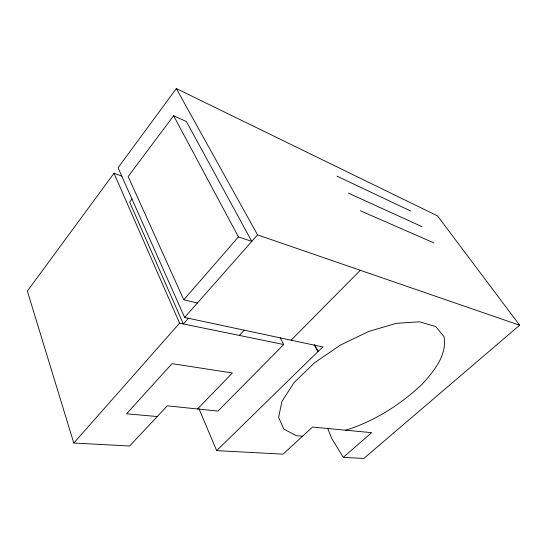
<?xml version="1.0" encoding="UTF-8"?>
<svg xmlns="http://www.w3.org/2000/svg" width="547" height="547" viewBox="0 0 547 547"><rect width="100%" height="100%" fill="white"/><g stroke="black" fill="none" stroke-linecap="round" stroke-linejoin="round"><path stroke-width="0.82" d="M122.015 176.134L114.002 173.269L27.35 291.093L73.79 443.043L129.632 446.003L167.279 405.84L217.986 411.084L283.715 344.528L280.153 337.731M327.619 428.192L331.797 438.619L343.27 457.354L363.837 458.448L519.65 325.219L437.532 215.894L176.305 88.552L118.063 167.751L184.633 317.472L323.01 346.996L317.998 351.564L314.313 344.877M173.618 115.738L238.43 236.926L251.798 241.384L186.377 121.516L173.618 115.738L128.162 176.524L183.792 299.79L197.419 302.99M131.971 198.958L129.625 202.034L183.354 323.94L188.38 318.272M183.792 299.79L238.43 236.926M73.79 443.043L179.601 323.174L283.715 344.528M184.633 317.472L257.541 234.875L519.65 325.219M239.326 335.427L244.256 330.197M197.556 408.971L232.372 372.979L172.038 363.646L126.555 413.792L157.249 416.541M291.093 340.186L360.302 270.293M199.019 408.821L216.66 450.625L317.998 351.564M343.27 457.354L371.639 432.663L312.501 427.07L283.018 454.154L216.66 450.625M345.697 430.209C374.729 421.169 400.985 404.342 422.934 383.454C434.304 370.374 447.275 355.235 443.993 336.596L435.74 326.552L419.426 321.8L396.288 323.339L368.746 331.407L340.145 345.225L314.169 363.078L294.04 382.627L281.924 401.409L278.628 417.361L283.79 429.033L296.173 435.672L302.58 436.185M360.343 210.759L433.771 242.847M348.439 193.125L422.011 226.67M336.952 176.12L410.619 211.012M176.305 88.552L257.541 234.875M314.593 344.938L318.279 351.618M114.002 173.269L179.601 323.174"/></g></svg>
